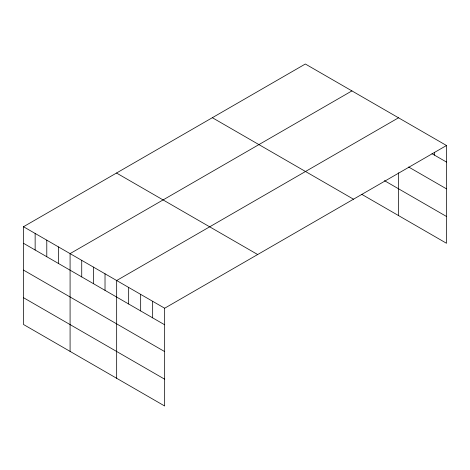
<?xml version="1.0" encoding="UTF-8"?>
<svg xmlns="http://www.w3.org/2000/svg" width="470" height="470" viewBox="0 0 470 470"><rect width="100%" height="100%" fill="white"/><g stroke="black" fill="none" stroke-linecap="round" stroke-linejoin="round"><path stroke-width="0.7" d="M446.5 145.506L164.659 308.226L164.659 405.992L23.5 324.494L23.5 226.728L305.341 64.008L446.5 145.506L446.5 243.272L361.73 194.327M351.924 90.904L70.083 253.624L70.083 351.384M398.507 117.8L116.666 280.519L116.666 378.279M431.977 153.684L446.5 162.068M408.612 166.991L446.5 188.864M384.407 180.627L446.5 216.476M212.334 117.706L353.493 199.204M116.507 173.03L257.666 254.529M23.5 226.728L164.659 308.226M23.5 243.29L164.659 324.788M23.5 270.086L164.659 351.584M23.5 297.698L164.659 379.196M434.503 152.262L434.503 155.141M398.507 172.784L398.507 215.56M152.662 301.299L152.662 317.861M140.665 294.373L140.665 310.934M128.662 287.446L128.662 304.008M105.022 273.793L105.022 290.354M93.371 267.072L93.371 283.633M81.727 260.345L81.727 276.906M58.439 246.903L58.439 263.464M46.788 240.176L46.788 256.738M35.144 233.455L35.144 250.017"/></g></svg>
